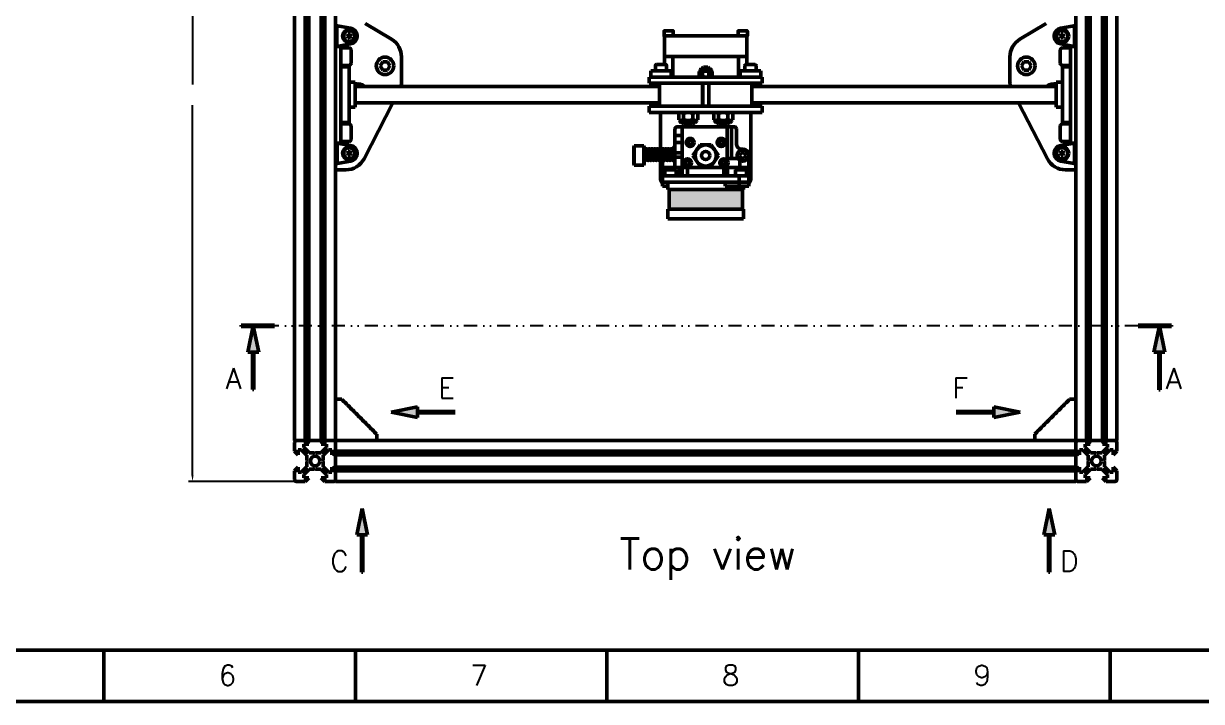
# Model space of a CAD drawing. Extents: x 21047 to 22882, y -7321 to -6014.
# Drawn here: x 21619 to 22192, y -7321 to -6991 of the extents above; entities that cross this region are included whole.
import ezdxf

# ---------------------------------------------------------------- set-up
doc = ezdxf.new("R2010")
doc.units = 0
doc.header["$PDMODE"] = 34
doc.linetypes.add('DASHED', pattern=[19.05, 12.7, -6.35])
doc.linetypes.add('DIVIDE', pattern=[31.75, 12.7, -6.35, 0, -6.35, 0, -6.35])
doc.layers.get('0').update_dxf_attribs({"lineweight": 0})
for name, color, linetype, lineweight in [('Cooler', 7, 'Continuous', 50), ('Extrusora', 4, 'Continuous', 50), ('Fixação e Transmissão', 5, 'Continuous', 50), ('Guias', 30, 'Continuous', 50), ('Linha tracejada', 254, 'DASHED', 15), ('Perfis e Cantoneiras', 2, 'Continuous', 50), ('Peças Usinadas', 120, 'Continuous', 50)]:
    doc.layers.add(name, color=color, linetype=linetype, lineweight=lineweight)
for name, color, linetype in [('Corte', 130, 'DIVIDE'), ('Cotas', 90, 'Continuous'), ('Hachura', 9, 'Continuous')]:
    doc.layers.add(name, color=color, linetype=linetype)
doc.styles.get("Standard").update_dxf_attribs({"font": 'romans.shx'})
doc.dimstyles.get("Standard").update_dxf_attribs({"dimtxt": 3, "dimasz": 3, "dimexe": 2, "dimexo": 1, "dimgap": 1, "dimtad": 0, "dimtoh": 1, "dimcen": 0.09, "dimadec": 0, "dimazin": 0, "dimtfac": 1, "dimtdec": 4, "dimtofl": 0, "dimtmove": 0, "dimatfit": 3, "dimfxl": 1, "dimtolj": 1, "dimtzin": 0, "dimarcsym": 0})

# ---------------------------------------------------------------- blocks, each defined once
blk = doc.blocks.new('*D_m_3')
at = {"color": 0, "linetype": 'ByBlock', "lineweight": -2}
for p, q in [((21751.24, -6838.14), (21699.64, -6838.14)), ((21701.64, -6841.14), (21701.64, -7021.06)), ((21701.64, -7211.14), (21701.64, -7031.21)), ((21751.24, -7214.14), (21699.64, -7214.14))]:
    blk.add_line(p, q, dxfattribs=at)
for points in [[(21701.64, -6838.14), (21701.14, -6841.14), (21701.64, -6838.14), (21702.14, -6841.14)], [(21701.64, -7214.14), (21702.14, -7211.14), (21701.64, -7214.14), (21701.14, -7211.14)]]:
    blk.add_solid(points, dxfattribs=at)
at = {"layer": 'Defpoints', "color": 0, "linetype": 'ByBlock', "lineweight": 0}
for p in [(21701.64, -6838.14), (21752.24, -6838.14), (21701.64, -7214.14), (21752.24, -7214.14)]:
    blk.add_point(p, dxfattribs=at)

msp = doc.modelspace()

# ---------------------------------------------------------------- hatches: boundary and pattern name
at = {"layer": 'Extrusora'}
h = msp.add_hatch(color=256, dxfattribs=at)
h.dxf.hatch_style = 1
h.paths.add_polyline_path([(21933.407, -7081.665), (21951.242, -7081.665), (21951.242, -7072.092), (21933.407, -7072.092), (21933.407, -7081.665)])
h = msp.add_hatch(color=256, dxfattribs=at)
h.dxf.hatch_style = 1
h.paths.add_polyline_path([(21951.242, -7081.665), (21969.076, -7081.665), (21969.076, -7072.092), (21951.242, -7072.092), (21951.242, -7081.665)])
at = {"layer": 'Perfis e Cantoneiras'}
h = msp.add_hatch(color=130, dxfattribs=at)
h.dxf.hatch_style = 1
h.paths.add_polyline_path([(21741.56, -7138.689), (21741.56, -7138.377), (21741.56, -7138.064), (21725.296, -7138.064), (21725.296, -7138.689), (21731.123, -7138.689), (21731.187, -7138.377), (21731.251, -7138.689), (21741.56, -7138.689)])
h = msp.add_hatch(color=130, dxfattribs=at)
h.dxf.hatch_style = 1
h.paths.add_polyline_path([(21733.828, -7151.192), (21731.187, -7138.377), (21728.546, -7151.192), (21731.187, -7151.192), (21733.828, -7151.192)])
h = msp.add_hatch(color=130, dxfattribs=at)
h.dxf.hatch_style = 1
h.paths.add_polyline_path([(22161.522, -7138.713), (22161.522, -7138.4), (22161.522, -7138.088), (22177.786, -7138.088), (22177.786, -7138.713), (22171.96, -7138.713), (22171.895, -7138.4), (22171.831, -7138.713), (22161.522, -7138.713)])
h = msp.add_hatch(color=130, dxfattribs=at)
h.dxf.hatch_style = 1
h.paths.add_polyline_path([(22169.254, -7151.216), (22171.895, -7138.4), (22174.536, -7151.216), (22171.895, -7151.216), (22169.254, -7151.216)])
h = msp.add_hatch(color=130, dxfattribs=at)
h.dxf.hatch_style = 1
h.paths.add_polyline_path([(21731.5, -7169.456), (21731.5, -7151.192), (21730.875, -7151.192), (21730.875, -7169.456), (21731.5, -7169.456)])
h = msp.add_hatch(color=130, dxfattribs=at)
h.dxf.hatch_style = 1
h.paths.add_polyline_path([(22171.583, -7169.479), (22171.583, -7151.216), (22172.208, -7151.216), (22172.208, -7169.479), (22171.583, -7169.479)])
h = msp.add_hatch(color=130, dxfattribs=at)
h.dxf.hatch_style = 1
h.paths.add_polyline_path([(21811.082, -7183.02), (21798.266, -7180.379), (21811.082, -7177.738), (21811.082, -7180.379), (21811.082, -7183.02)])
h = msp.add_hatch(color=130, dxfattribs=at)
h.dxf.hatch_style = 1
h.paths.add_polyline_path([(22091.401, -7183.02), (22104.217, -7180.379), (22091.401, -7177.738), (22091.401, -7180.379), (22091.401, -7183.02)])
h = msp.add_hatch(color=130, dxfattribs=at)
h.dxf.hatch_style = 1
h.paths.add_polyline_path([(21829.346, -7180.692), (21811.082, -7180.692), (21811.082, -7180.067), (21829.346, -7180.067), (21829.346, -7180.692)])
h = msp.add_hatch(color=130, dxfattribs=at)
h.dxf.hatch_style = 1
h.paths.add_polyline_path([(22073.138, -7180.692), (22091.401, -7180.692), (22091.401, -7180.067), (22073.138, -7180.067), (22073.138, -7180.692)])
h = msp.add_hatch(color=130, dxfattribs=at)
h.dxf.hatch_style = 1
h.paths.add_polyline_path([(21786.779, -7239.962), (21784.138, -7227.146), (21781.497, -7239.962), (21784.138, -7239.962), (21786.779, -7239.962)])
h = msp.add_hatch(color=130, dxfattribs=at)
h.dxf.hatch_style = 1
h.paths.add_polyline_path([(22115.704, -7239.962), (22118.345, -7227.146), (22120.986, -7239.962), (22118.345, -7239.962), (22115.704, -7239.962)])
h = msp.add_hatch(color=130, dxfattribs=at)
h.dxf.hatch_style = 1
h.paths.add_polyline_path([(21784.451, -7258.225), (21784.451, -7239.962), (21783.826, -7239.962), (21783.826, -7258.225), (21784.451, -7258.225)])
h = msp.add_hatch(color=130, dxfattribs=at)
h.dxf.hatch_style = 1
h.paths.add_polyline_path([(22118.033, -7258.225), (22118.033, -7239.962), (22118.658, -7239.962), (22118.658, -7258.225), (22118.033, -7258.225)])

# ---------------------------------------------------------------- linework, layer by layer
at = {"layer": 'Cooler'}
for p, q in [((21971.242, -6997.469), (21931.242, -6997.469)), ((21931.242, -6997.469), (21931.242, -7007.469)), ((21971.242, -7007.469), (21971.242, -6997.469)), ((21971.242, -7007.469), (21931.242, -7007.469))]:
    msp.add_line(p, q, dxfattribs=at)
at = {"layer": 'Corte', "ltscale": 0.5}
msp.add_line((22161.522, -7138.4), (21741.56, -7138.4), dxfattribs=at)
at = {"layer": 'Extrusora'}
for p, q in [((21936.266, -7061.51), (21936.266, -7042.777)), ((21939.69, -7045.894), (21936.266, -7045.894)), ((21939.754, -7041.65), (21937.393, -7041.65)), ((21939.754, -7041.65), (21939.754, -7065.554)), ((21965.09, -7041.65), (21939.754, -7041.65)), ((21961.699, -7057.122), (21961.699, -7041.65)), ((21963.806, -7041.682), (21963.806, -7057.122)), ((21966.217, -7050.026), (21966.217, -7042.777)), ((21916.499, -7050.911), (21916.217, -7051.193)), ((21916.217, -7051.193), (21916.217, -7055.636)), ((21916.499, -7050.911), (21916.499, -7055.636)), ((21921.083, -7050.911), (21916.499, -7050.911)), ((21921.365, -7051.193), (21921.083, -7050.911)), ((21921.083, -7050.911), (21921.083, -7055.636)), ((21921.365, -7055.636), (21921.365, -7051.193)), ((21939.735, -7049.268), (21936.266, -7049.268)), ((21948.513, -7050.493), (21945.01, -7055.636)), ((21951.242, -7050.493), (21948.513, -7050.493)), ((21951.242, -7050.493), (21953.971, -7050.493)), ((21953.971, -7050.493), (21957.473, -7055.636)), ((21916.217, -7060.08), (21916.217, -7055.636)), ((21916.499, -7060.362), (21916.499, -7055.636)), ((21921.083, -7060.362), (21921.083, -7055.636)), ((21921.365, -7055.636), (21921.365, -7060.08)), ((21921.383, -7054.532), (21921.789, -7054.532)), ((21921.383, -7056.74), (21921.483, -7056.74)), ((21921.389, -7057.423), (21922.027, -7052.813)), ((21922.331, -7057.567), (21922.97, -7052.953)), ((21922.446, -7056.74), (21922.813, -7056.74)), ((21922.719, -7057.423), (21923.357, -7052.813)), ((21922.752, -7054.532), (21923.119, -7054.532)), ((21923.662, -7057.567), (21924.3, -7052.953)), ((21923.776, -7056.74), (21924.144, -7056.74)), ((21924.049, -7057.423), (21924.687, -7052.813)), ((21924.082, -7054.532), (21924.449, -7054.532)), ((21924.992, -7057.567), (21925.63, -7052.953)), ((21925.106, -7056.74), (21925.474, -7056.74)), ((21925.379, -7057.423), (21926.017, -7052.813)), ((21925.412, -7054.532), (21925.779, -7054.532)), ((21926.322, -7057.567), (21926.96, -7052.953)), ((21926.436, -7056.74), (21926.804, -7056.74)), ((21926.709, -7057.423), (21927.348, -7052.813)), ((21926.742, -7054.532), (21927.11, -7054.532)), ((21927.652, -7057.567), (21928.29, -7052.953)), ((21927.766, -7056.74), (21928.134, -7056.74)), ((21928.039, -7057.423), (21928.678, -7052.813)), ((21928.072, -7054.532), (21928.44, -7054.532)), ((21928.982, -7057.567), (21929.621, -7052.953)), ((21929.096, -7056.74), (21929.464, -7056.74)), ((21929.37, -7057.423), (21930.008, -7052.813)), ((21929.402, -7054.532), (21929.77, -7054.532)), ((21930.229, -7068.541), (21930.229, -7057.834)), ((21930.312, -7057.567), (21930.951, -7052.953)), ((21930.426, -7056.74), (21930.794, -7056.74)), ((21930.7, -7057.423), (21931.338, -7052.813)), ((21930.732, -7054.532), (21931.1, -7054.532)), ((21931.642, -7057.567), (21932.281, -7052.953)), ((21931.757, -7056.74), (21932.124, -7056.74)), ((21932.03, -7057.423), (21932.668, -7052.813)), ((21932.062, -7054.532), (21932.43, -7054.532)), ((21932.972, -7057.567), (21933.611, -7052.953)), ((21933.087, -7056.74), (21933.454, -7056.74)), ((21933.36, -7057.423), (21933.998, -7052.813)), ((21933.392, -7054.532), (21933.76, -7054.532)), ((21933.673, -7052.619), (21933.554, -7052.619)), ((21934.302, -7057.567), (21934.941, -7052.953)), ((21934.417, -7056.74), (21934.784, -7056.74)), ((21934.69, -7057.423), (21935.328, -7052.813)), ((21934.722, -7054.532), (21935.09, -7054.532)), ((21935.632, -7057.567), (21936.266, -7052.989)), ((21935.747, -7056.74), (21936.266, -7056.74)), ((21936.053, -7054.532), (21936.266, -7054.532)), ((21939.735, -7054.34), (21936.266, -7054.34)), ((21939.802, -7056.462), (21936.266, -7056.462)), ((21948.513, -7060.779), (21945.01, -7055.636)), ((21953.971, -7060.779), (21957.473, -7055.636)), ((21967.867, -7057.122), (21961.699, -7057.122)), ((21967.867, -7061.562), (21967.867, -7057.122)), ((21968.81, -7052.619), (21969.661, -7052.619)), ((21972.254, -7068.541), (21972.254, -7055.211)), ((21916.499, -7060.362), (21916.217, -7060.08)), ((21921.083, -7060.362), (21916.499, -7060.362)), ((21921.365, -7060.08), (21921.083, -7060.362)), ((21930.316, -7061.51), (21972.254, -7061.51)), ((21931.332, -7062.565), (21931.614, -7062.283)), ((21931.332, -7062.565), (21936.804, -7062.565)), ((21931.332, -7065.587), (21931.332, -7062.565)), ((21931.614, -7062.283), (21936.522, -7062.283)), ((21936.522, -7062.283), (21936.804, -7062.565)), ((21936.804, -7062.565), (21936.804, -7065.554)), ((21938.365, -7061.51), (21938.365, -7065.554)), ((21942.416, -7065.517), (21942.416, -7061.51)), ((21951.242, -7060.779), (21948.513, -7060.779)), ((21951.242, -7060.779), (21953.971, -7060.779)), ((21960.068, -7065.517), (21960.068, -7061.51)), ((21961.798, -7065.552), (21961.798, -7061.51)), ((21965.961, -7062.283), (21965.679, -7062.565)), ((21971.151, -7062.565), (21965.679, -7062.565)), ((21965.679, -7062.565), (21965.679, -7065.554)), ((21970.87, -7062.283), (21965.961, -7062.283)), ((21971.151, -7062.565), (21970.87, -7062.283)), ((21971.151, -7065.587), (21971.151, -7062.565)), ((21972.254, -7065.554), (21930.229, -7065.554)), ((21930.229, -7068.541), (21930.229, -7070.468)), ((21972.254, -7068.541), (21930.229, -7068.541)), ((21932.87, -7068.541), (21932.87, -7072.092)), ((21932.87, -7068.541), (21932.87, -7072.092)), ((21960.731, -7070.468), (21960.731, -7068.541)), ((21967.489, -7070.468), (21967.489, -7065.554)), ((21972.254, -7068.541), (21972.254, -7070.468)), ((21932.87, -7070.468), (21930.229, -7070.468)), ((21969.613, -7072.092), (21932.87, -7072.092)), ((21969.613, -7072.092), (21932.87, -7072.092)), ((21933.407, -7081.665), (21933.407, -7072.092)), ((21933.407, -7081.665), (21933.407, -7072.092)), ((21972.254, -7070.468), (21960.731, -7070.468)), ((21969.076, -7081.665), (21969.076, -7072.092)), ((21969.613, -7070.468), (21969.613, -7072.092)), ((21969.613, -7070.468), (21969.613, -7072.092)), ((21932.87, -7081.665), (21932.87, -7086.469)), ((21969.613, -7081.665), (21932.87, -7081.665)), ((21969.613, -7086.469), (21932.87, -7086.469)), ((21969.613, -7081.665), (21969.613, -7086.469))]:
    msp.add_line(p, q, dxfattribs=at)
for centre, radius in [((21943.675, -7049.289), 2.006), ((21943.675, -7049.289), 1.104), ((21951.242, -7055.636), 5.143), ((21958.808, -7049.289), 2.006), ((21958.808, -7049.289), 1.104), ((21942.39, -7059.201), 2.006), ((21942.39, -7059.201), 1.104), ((21951.242, -7055.636), 2), ((21960.093, -7059.201), 2.006), ((21960.093, -7059.201), 1.104)]:
    msp.add_circle(centre, radius, dxfattribs=at)
for centre, radius, start, end in [((21937.393, -7042.777), 1.127, 90, 180), ((21965.09, -7042.777), 1.127, 0, 90), ((21922.509, -7052.813), 0.482, 343.09122, 180.05969), ((21923.839, -7052.813), 0.482, 343.09122, 180.05969), ((21925.169, -7052.813), 0.482, 343.09122, 180.05969), ((21926.499, -7052.813), 0.482, 343.09122, 180.05969), ((21927.829, -7052.813), 0.482, 343.09122, 180.05969), ((21929.16, -7052.813), 0.482, 343.09122, 180.05969), ((21930.49, -7052.813), 0.482, 343.09122, 180.05969), ((21931.82, -7052.813), 0.482, 343.09122, 180.05969), ((21933.15, -7052.813), 0.482, 343.09122, 180.05969), ((21934.48, -7052.813), 0.482, 343.09122, 180.05969), ((21933.673, -7050.026), 2.593, 293.88419, 360), ((21935.81, -7052.813), 0.482, 18.86627, 180.05969), ((21968.81, -7050.026), 2.593, 180, 270), ((21921.85, -7057.564), 0.482, 162.91172, 359.67832), ((21923.18, -7057.564), 0.482, 162.91172, 359.67832), ((21924.51, -7057.564), 0.482, 162.91172, 359.67832), ((21925.84, -7057.564), 0.482, 162.91172, 359.67832), ((21927.17, -7057.564), 0.482, 162.91172, 359.67832), ((21928.5, -7057.564), 0.482, 162.91172, 359.67832), ((21929.83, -7057.564), 0.482, 162.91172, 359.67832), ((21931.16, -7057.564), 0.482, 162.91172, 359.67832), ((21932.822, -7055.211), 2.593, 126.05456, 138.66942), ((21933.242, -7055.636), 1.822, 217.29578, 230.50237), ((21932.49, -7057.564), 0.482, 162.91172, 359.67832), ((21933.242, -7055.636), 1.822, 113.73226, 128.50992), ((21932.822, -7055.211), 2.593, 90, 102.0256), ((21933.242, -7055.636), 1.822, 262.05538, 273.44291), ((21933.82, -7057.564), 0.482, 162.91172, 359.67832), ((21933.242, -7055.636), 1.822, 70.65523, 82.18401), ((21933.673, -7050.026), 2.593, 270, 278.39777), ((21933.242, -7055.636), 1.822, 308.32374, 322.70422), ((21935.151, -7057.564), 0.482, 162.91172, 359.67832), ((21969.661, -7055.211), 2.593, 0, 90)]:
    msp.add_arc(centre, radius, start, end, dxfattribs=at)
at = {"layer": 'Fixação e Transmissão'}
for p, q in [((21777.352, -6996.64), (21776.823, -6997.556)), ((21777.352, -6998.472), (21776.823, -6997.556)), ((21778.409, -6996.64), (21778.938, -6997.556)), ((21778.409, -6998.472), (21778.938, -6997.556)), ((22124.074, -6996.64), (22123.545, -6997.556)), ((22124.074, -6998.472), (22123.545, -6997.556)), ((22125.131, -6996.64), (22125.66, -6997.556)), ((22125.131, -6998.472), (22125.66, -6997.556)), ((21773.781, -7002.559), (21771.242, -7002.559)), ((21773.782, -7049.559), (21773.781, -7002.559)), ((21777.781, -7003.309), (21773.781, -7003.309)), ((21778.781, -7010.809), (21778.781, -7004.309)), ((22123.702, -7010.809), (22123.702, -7004.309)), ((22124.702, -7003.309), (22128.702, -7003.309)), ((22128.701, -7049.559), (22128.702, -7002.559)), ((22128.702, -7002.559), (22131.242, -7002.559)), ((21773.781, -7011.809), (21777.781, -7011.809)), ((21794.129, -7010.068), (21792.975, -7012.068)), ((21794.129, -7014.068), (21792.975, -7012.068)), ((21796.439, -7010.068), (21797.594, -7012.068)), ((21796.439, -7014.068), (21797.594, -7012.068)), ((21927.242, -7011.469), (21931.742, -7011.469)), ((21931.242, -7007.469), (21931.242, -7011.469)), ((21931.242, -7007.469), (21935.242, -7007.469)), ((21935.242, -7007.469), (21935.242, -7017.469)), ((21967.242, -7007.469), (21967.242, -7017.469)), ((21971.242, -7007.469), (21967.242, -7007.469)), ((21975.242, -7011.469), (21970.742, -7011.469)), ((21971.242, -7007.469), (21971.242, -7011.469)), ((22106.044, -7010.068), (22104.89, -7012.068)), ((22106.044, -7014.068), (22104.89, -7012.068)), ((22108.354, -7010.068), (22109.508, -7012.068)), ((22108.354, -7014.068), (22109.508, -7012.068)), ((22128.702, -7011.809), (22124.702, -7011.809)), ((21777.781, -7012.559), (21773.781, -7012.559)), ((21777.782, -7039.559), (21777.781, -7012.559)), ((21794.129, -7014.068), (21794.129, -7014.068)), ((21926.742, -7014.469), (21932.242, -7014.469)), ((21948.492, -7014.569), (21948.066, -7014.815)), ((21948.066, -7017.224), (21948.066, -7014.815)), ((21948.492, -7017.469), (21948.066, -7017.224)), ((21948.492, -7014.569), (21948.492, -7013.969)), ((21948.492, -7014.569), (21953.992, -7014.569)), ((21948.492, -7014.569), (21949.654, -7014.815)), ((21948.492, -7017.469), (21949.654, -7017.224)), ((21948.492, -7017.469), (21953.992, -7017.469)), ((21948.992, -7013.469), (21953.492, -7013.469)), ((21949.654, -7014.815), (21951.242, -7014.569)), ((21949.654, -7017.224), (21949.654, -7014.815)), ((21949.654, -7017.224), (21951.242, -7017.469)), ((21950.242, -7012.75), (21949.742, -7013.25)), ((21949.742, -7013.25), (21949.742, -7013.469)), ((21952.242, -7012.75), (21950.242, -7012.75)), ((21952.829, -7014.815), (21951.242, -7014.569)), ((21952.829, -7017.224), (21951.242, -7017.469)), ((21952.242, -7012.75), (21952.742, -7013.25)), ((21952.742, -7013.25), (21952.742, -7013.469)), ((21953.992, -7014.569), (21952.829, -7014.815)), ((21952.829, -7017.224), (21952.829, -7014.815)), ((21953.992, -7017.469), (21952.829, -7017.224)), ((21953.992, -7014.569), (21953.992, -7013.969)), ((21953.992, -7014.569), (21954.417, -7014.815)), ((21953.992, -7017.469), (21954.417, -7017.224)), ((21954.417, -7017.224), (21954.417, -7014.815)), ((21975.742, -7014.469), (21970.242, -7014.469)), ((22108.354, -7014.068), (22108.354, -7014.068)), ((22124.702, -7039.559), (22124.702, -7012.559)), ((22124.702, -7012.559), (22128.702, -7012.559)), ((21780.781, -7020.059), (21777.781, -7020.059)), ((21780.781, -7032.059), (21780.781, -7020.059)), ((21926.742, -7020.469), (21926.316, -7020.715)), ((21926.316, -7020.715), (21926.316, -7022.059)), ((21928.742, -7020.585), (21926.742, -7020.469)), ((21926.742, -7020.469), (21927.904, -7020.715)), ((21927.904, -7020.715), (21928.742, -7020.585)), ((21927.904, -7020.715), (21927.904, -7022.059)), ((21949.742, -7020.469), (21949.742, -7031.65)), ((21952.742, -7020.469), (21952.742, -7031.65)), ((21973.742, -7020.585), (21975.742, -7020.469)), ((21974.579, -7020.715), (21973.742, -7020.585)), ((21975.742, -7020.469), (21974.579, -7020.715)), ((21974.579, -7020.715), (21974.579, -7022.059)), ((21975.742, -7020.469), (21976.167, -7020.715)), ((21976.167, -7020.715), (21976.167, -7022.059)), ((22121.702, -7020.059), (22124.702, -7020.059)), ((22121.702, -7032.059), (22121.702, -7020.059)), ((21780.781, -7032.059), (21777.781, -7032.059)), ((21938.742, -7034.65), (21938.123, -7035.007)), ((21938.123, -7035.007), (21938.123, -7038.292)), ((21946.742, -7034.65), (21938.742, -7034.65)), ((21938.742, -7034.65), (21940.432, -7035.007)), ((21940.432, -7035.007), (21942.742, -7034.65)), ((21940.432, -7035.007), (21940.432, -7038.292)), ((21945.051, -7035.007), (21942.742, -7034.65)), ((21946.742, -7034.65), (21945.051, -7035.007)), ((21945.051, -7035.007), (21945.051, -7038.292)), ((21946.742, -7034.65), (21947.36, -7035.007)), ((21947.36, -7035.007), (21947.36, -7038.292)), ((21955.742, -7034.65), (21955.123, -7035.007)), ((21955.123, -7035.007), (21955.123, -7038.292)), ((21955.742, -7034.65), (21963.742, -7034.65)), ((21955.742, -7034.65), (21957.432, -7035.007)), ((21957.432, -7035.007), (21959.742, -7034.65)), ((21957.432, -7035.007), (21957.432, -7038.292)), ((21962.051, -7035.007), (21959.742, -7034.65)), ((21963.742, -7034.65), (21962.051, -7035.007)), ((21962.051, -7035.007), (21962.051, -7038.292)), ((21963.742, -7034.65), (21964.36, -7035.007)), ((21964.36, -7035.007), (21964.36, -7038.292)), ((22121.702, -7032.059), (22124.702, -7032.059)), ((21773.781, -7040.309), (21777.781, -7040.309)), ((21777.782, -7039.559), (21773.782, -7039.559)), ((21938.742, -7038.65), (21938.123, -7038.292)), ((21938.742, -7038.65), (21940.432, -7038.292)), ((21946.742, -7038.65), (21938.742, -7038.65)), ((21938.742, -7038.65), (21938.742, -7039.15)), ((21946.242, -7039.65), (21939.242, -7039.65)), ((21940.242, -7039.65), (21940.242, -7039.85)), ((21940.242, -7039.85), (21940.742, -7040.35)), ((21940.432, -7038.292), (21942.742, -7038.65)), ((21944.742, -7040.35), (21940.742, -7040.35)), ((21945.051, -7038.292), (21942.742, -7038.65)), ((21945.242, -7039.85), (21944.742, -7040.35)), ((21946.742, -7038.65), (21945.051, -7038.292)), ((21945.242, -7039.65), (21945.242, -7039.85)), ((21946.742, -7038.65), (21947.36, -7038.292)), ((21946.742, -7038.65), (21946.742, -7039.15)), ((21955.742, -7038.65), (21955.123, -7038.292)), ((21955.742, -7038.65), (21957.432, -7038.292)), ((21955.742, -7038.65), (21963.742, -7038.65)), ((21955.742, -7038.65), (21955.742, -7039.15)), ((21956.242, -7039.65), (21963.242, -7039.65)), ((21957.242, -7039.65), (21957.242, -7039.85)), ((21957.242, -7039.85), (21957.742, -7040.35)), ((21957.432, -7038.292), (21959.742, -7038.65)), ((21957.742, -7040.35), (21961.742, -7040.35)), ((21962.051, -7038.292), (21959.742, -7038.65)), ((21962.242, -7039.85), (21961.742, -7040.35)), ((21963.742, -7038.65), (21962.051, -7038.292)), ((21962.242, -7039.65), (21962.242, -7039.85)), ((21963.742, -7038.65), (21964.36, -7038.292)), ((21963.742, -7038.65), (21963.742, -7039.15)), ((22124.702, -7039.559), (22128.702, -7039.559)), ((22128.702, -7040.309), (22124.702, -7040.309)), ((21778.781, -7041.309), (21778.781, -7047.809)), ((22123.702, -7041.309), (22123.702, -7047.809)), ((21773.782, -7049.559), (21771.242, -7049.559)), ((21777.781, -7048.809), (21773.781, -7048.809)), ((21776.292, -7051.809), (21776.292, -7051.809)), ((22124.702, -7048.809), (22128.702, -7048.809)), ((22126.191, -7051.809), (22126.191, -7051.809)), ((22128.701, -7049.559), (22131.242, -7049.559)), ((21777.353, -7053.646), (21776.824, -7054.562)), ((21777.353, -7055.478), (21776.824, -7054.562)), ((21778.411, -7053.646), (21778.94, -7054.562)), ((21778.411, -7055.478), (21778.94, -7054.562)), ((21968.52, -7054.386), (21967.798, -7055.636)), ((21968.52, -7056.886), (21967.798, -7055.636)), ((21969.963, -7054.386), (21970.685, -7055.636)), ((21969.963, -7056.886), (21970.685, -7055.636)), ((22124.072, -7053.646), (22123.543, -7054.562)), ((22124.072, -7055.478), (22123.543, -7054.562)), ((22125.13, -7053.646), (22125.659, -7054.562)), ((22125.13, -7055.478), (22125.659, -7054.562))]:
    msp.add_line(p, q, dxfattribs=at)
at = {"layer": 'Fixação e Transmissão', "ltscale": 0.1}
for p, q in [((21777.352, -6996.64), (21778.409, -6996.64)), ((21777.352, -6998.472), (21778.409, -6998.472)), ((22125.131, -6996.64), (22124.074, -6996.64)), ((22125.131, -6998.472), (22124.074, -6998.472)), ((21796.439, -7010.068), (21794.129, -7010.068)), ((21926.742, -7014.469), (21926.742, -7011.969)), ((21932.242, -7014.469), (21932.242, -7011.969)), ((21970.242, -7014.469), (21970.242, -7011.969)), ((21975.742, -7014.469), (21975.742, -7011.969)), ((22106.044, -7010.068), (22108.354, -7010.068)), ((21796.439, -7014.068), (21794.129, -7014.068)), ((22106.044, -7014.068), (22108.354, -7014.068)), ((21777.353, -7053.646), (21778.411, -7053.646)), ((21777.353, -7055.478), (21778.411, -7055.478)), ((21969.963, -7054.386), (21968.52, -7054.386)), ((21969.963, -7056.886), (21968.52, -7056.886)), ((22125.13, -7053.646), (22124.072, -7053.646)), ((22125.13, -7055.478), (22124.072, -7055.478))]:
    msp.add_line(p, q, dxfattribs=at)
at = {"layer": 'Fixação e Transmissão', "flags": 128}
for points in [[(21935.492, -6997.469), (21935.492, -6995.219, 0.4142136), (21935.242, -6994.969), (21931.242, -6994.969, 0.4142136), (21930.992, -6995.219), (21930.992, -6997.469)], [(21966.992, -6997.469), (21966.992, -6995.219, -0.4142136), (21967.242, -6994.969), (21971.242, -6994.969, -0.4142136), (21971.492, -6995.219), (21971.492, -6997.469)]]:
    msp.add_lwpolyline(points, format="xyb", close=True, dxfattribs=at)
at = {"layer": 'Fixação e Transmissão'}
for centre, radius in [((21777.881, -6997.556), 2.75), ((22124.603, -6997.556), 2.75), ((21795.284, -7012.068), 4.25), ((22107.199, -7012.068), 4.25), ((21777.882, -7054.562), 2.75), ((22124.601, -7054.562), 2.75), ((21969.242, -7055.636), 2.75)]:
    msp.add_circle(centre, radius, dxfattribs=at)
for centre, radius, start, end in [((21777.781, -7004.309), 1, 360, 90), ((22124.702, -7004.309), 1, 90, 180), ((21777.781, -7010.809), 1, 270, 360), ((21927.242, -7011.969), 0.5, 90, 180), ((21931.742, -7011.969), 0.5, 360, 90), ((21970.742, -7011.969), 0.5, 90, 180), ((21975.242, -7011.969), 0.5, 0, 90), ((22124.702, -7010.809), 1, 180, 270), ((21948.992, -7013.969), 0.5, 90, 180), ((21953.492, -7013.969), 0.5, 0, 90), ((21782.285, -7025.068), 4.25, 45.07654, 110.71582), ((22120.199, -7025.068), 4.25, 69.28418, 134.92346), ((21777.781, -7041.309), 1, 0, 90), ((21939.242, -7039.15), 0.5, 180, 270), ((21946.242, -7039.15), 0.5, 270, 360), ((21956.242, -7039.15), 0.5, 180, 270), ((21963.242, -7039.15), 0.5, 270, 360), ((22124.702, -7041.309), 1, 90, 180), ((21777.781, -7047.809), 1, 270, 360), ((22124.702, -7047.809), 1, 180, 270)]:
    msp.add_arc(centre, radius, start, end, dxfattribs=at)
at = {"layer": 'Guias'}
for p, q in [((21928.742, -7020.469), (21928.742, -7026.059)), ((21973.742, -7020.469), (21973.742, -7026.059)), ((21928.742, -7031.65), (21928.742, -7026.059)), ((21973.742, -7031.65), (21973.742, -7026.059))]:
    msp.add_line(p, q, dxfattribs=at)
at = {"layer": 'Hachura'}
for p, q in [((21950.242, -7020.469), (21950.242, -7031.65)), ((21952.242, -7020.469), (21952.242, -7031.65)), ((21945.242, -7039.85), (21940.242, -7039.85)), ((21940.742, -7039.65), (21940.742, -7040.35)), ((21944.742, -7039.65), (21944.742, -7040.35)), ((21957.242, -7039.85), (21962.242, -7039.85)), ((21957.742, -7039.65), (21957.742, -7040.35)), ((21961.742, -7039.65), (21961.742, -7040.35))]:
    msp.add_line(p, q, dxfattribs=at)
at = {"layer": 'Linha tracejada'}
for p, q in [((21949.742, -7013.25), (21952.742, -7013.25)), ((21950.242, -7012.75), (21950.242, -7013.469)), ((21952.242, -7012.75), (21952.242, -7013.469))]:
    msp.add_line(p, q, dxfattribs=at)
at = {"layer": 'Perfis e Cantoneiras'}
for p, q in [((21751.242, -6858.136), (21751.242, -7194.136)), ((21756.442, -6858.136), (21756.442, -7194.136)), ((21758.242, -6858.136), (21758.242, -7194.136)), ((21764.242, -6858.136), (21764.242, -7194.136)), ((21766.042, -6858.136), (21766.042, -7194.136)), ((21771.242, -6858.136), (21771.242, -7194.136)), ((22131.242, -6858.136), (22131.242, -7194.136)), ((22136.442, -6858.136), (22136.442, -7194.136)), ((22138.242, -6858.136), (22138.242, -7194.136)), ((22144.242, -6858.136), (22144.242, -7194.136)), ((22146.042, -6858.136), (22146.042, -7194.136)), ((22151.242, -6858.136), (22151.242, -7194.136)), ((21771.242, -6992.407), (21778.454, -6993.698)), ((21771.906, -7002.559), (21771.906, -6992.526)), ((22131.242, -6992.407), (22124.03, -6993.698)), ((22130.577, -7002.559), (22130.577, -6992.526)), ((21772.057, -7002.559), (21778.454, -7001.414)), ((22130.426, -7002.559), (22124.029, -7001.414)), ((21771.907, -7049.559), (21771.907, -7059.592)), ((21772.058, -7049.559), (21778.455, -7050.704)), ((22130.425, -7049.559), (22124.028, -7050.704)), ((22130.576, -7049.559), (22130.576, -7059.592)), ((21771.242, -7059.711), (21778.455, -7058.42)), ((22131.242, -7059.711), (22124.028, -7058.42)), ((21751.242, -7194.136), (21771.242, -7194.136)), ((21751.242, -7195.136), (21751.242, -7199.336)), ((21752.242, -7194.136), (21756.442, -7194.136)), ((21758.242, -7195.936), (21756.442, -7194.136)), ((21764.242, -7195.936), (21766.042, -7194.136)), ((21766.042, -7194.136), (21770.242, -7194.136)), ((21771.242, -7194.136), (22131.242, -7194.136)), ((21771.242, -7194.136), (21771.242, -7214.136)), ((21771.242, -7195.136), (21771.242, -7199.336)), ((22131.242, -7194.136), (22151.242, -7194.136)), ((22131.242, -7194.136), (22131.242, -7214.136)), ((22131.242, -7195.136), (22131.242, -7199.336)), ((22132.242, -7194.136), (22136.442, -7194.136)), ((22138.242, -7195.936), (22136.442, -7194.136)), ((22144.242, -7195.936), (22146.042, -7194.136)), ((22146.042, -7194.136), (22150.242, -7194.136)), ((22151.242, -7195.136), (22151.242, -7199.336)), ((21753.042, -7201.136), (21751.242, -7199.336)), ((21753.042, -7198.636), (21753.042, -7201.136)), ((21754.642, -7198.636), (21753.042, -7198.636)), ((21757.242, -7201.236), (21754.642, -7198.636)), ((21755.742, -7195.936), (21758.242, -7195.936)), ((21755.742, -7197.536), (21755.742, -7195.936)), ((21758.342, -7200.136), (21755.742, -7197.536)), ((21757.242, -7201.236), (21757.242, -7203.886)), ((21758.342, -7200.136), (21760.992, -7200.136)), ((21761.242, -7200.386), (21760.992, -7200.136)), ((21761.242, -7200.386), (21761.492, -7200.136)), ((21761.492, -7200.136), (21764.142, -7200.136)), ((21764.142, -7200.136), (21766.742, -7197.536)), ((21764.242, -7195.936), (21766.742, -7195.936)), ((21765.242, -7201.236), (21767.842, -7198.636)), ((21765.242, -7201.236), (21765.242, -7203.886)), ((21766.742, -7197.536), (21766.742, -7195.936)), ((21767.842, -7198.636), (21769.442, -7198.636)), ((21769.442, -7198.636), (21769.442, -7201.136)), ((21769.442, -7201.136), (21771.242, -7199.336)), ((21771.242, -7199.336), (22131.242, -7199.336)), ((21771.242, -7201.136), (22131.242, -7201.136)), ((22133.042, -7201.136), (22131.242, -7199.336)), ((22133.042, -7198.636), (22133.042, -7201.136)), ((22134.642, -7198.636), (22133.042, -7198.636)), ((22137.242, -7201.236), (22134.642, -7198.636)), ((22135.742, -7195.936), (22138.242, -7195.936)), ((22135.742, -7197.536), (22135.742, -7195.936)), ((22138.342, -7200.136), (22135.742, -7197.536)), ((22137.242, -7201.236), (22137.242, -7203.886)), ((22138.342, -7200.136), (22140.992, -7200.136)), ((22141.242, -7200.386), (22140.992, -7200.136)), ((22141.242, -7200.386), (22141.492, -7200.136)), ((22141.492, -7200.136), (22144.142, -7200.136)), ((22144.142, -7200.136), (22146.742, -7197.536)), ((22144.242, -7195.936), (22146.742, -7195.936)), ((22145.242, -7201.236), (22147.842, -7198.636)), ((22145.242, -7201.236), (22145.242, -7203.886)), ((22146.742, -7197.536), (22146.742, -7195.936)), ((22147.842, -7198.636), (22149.442, -7198.636)), ((22149.442, -7198.636), (22149.442, -7201.136)), ((22149.442, -7201.136), (22151.242, -7199.336)), ((21753.042, -7207.136), (21751.242, -7208.936)), ((21753.042, -7207.136), (21753.042, -7209.636)), ((21757.242, -7207.036), (21754.642, -7209.636)), ((21757.492, -7204.136), (21757.242, -7203.886)), ((21757.492, -7204.136), (21757.242, -7204.386)), ((21757.242, -7204.386), (21757.242, -7207.036)), ((21764.992, -7204.136), (21765.242, -7203.886)), ((21764.992, -7204.136), (21765.242, -7204.386)), ((21765.242, -7204.386), (21765.242, -7207.036)), ((21765.242, -7207.036), (21767.842, -7209.636)), ((21769.442, -7207.136), (21771.242, -7208.936)), ((21769.442, -7207.136), (21769.442, -7209.636)), ((21771.242, -7207.136), (22131.242, -7207.136)), ((22133.042, -7207.136), (22131.242, -7208.936)), ((22133.042, -7207.136), (22133.042, -7209.636)), ((22137.242, -7207.036), (22134.642, -7209.636)), ((22137.492, -7204.136), (22137.242, -7203.886)), ((22137.492, -7204.136), (22137.242, -7204.386)), ((22137.242, -7204.386), (22137.242, -7207.036)), ((22144.992, -7204.136), (22145.242, -7203.886)), ((22144.992, -7204.136), (22145.242, -7204.386)), ((22145.242, -7204.386), (22145.242, -7207.036)), ((22145.242, -7207.036), (22147.842, -7209.636)), ((22149.442, -7207.136), (22151.242, -7208.936)), ((22149.442, -7207.136), (22149.442, -7209.636)), ((21751.242, -7208.936), (21751.242, -7213.136)), ((21754.642, -7209.636), (21753.042, -7209.636)), ((21758.342, -7208.136), (21755.742, -7210.736)), ((21755.742, -7210.736), (21755.742, -7212.336)), ((21755.742, -7212.336), (21758.242, -7212.336)), ((21758.242, -7212.336), (21756.442, -7214.136)), ((21758.342, -7208.136), (21760.992, -7208.136)), ((21761.242, -7207.886), (21760.992, -7208.136)), ((21761.242, -7207.886), (21761.492, -7208.136)), ((21761.492, -7208.136), (21764.142, -7208.136)), ((21764.142, -7208.136), (21766.742, -7210.736)), ((21764.242, -7212.336), (21766.042, -7214.136)), ((21764.242, -7212.336), (21766.742, -7212.336)), ((21766.742, -7210.736), (21766.742, -7212.336)), ((21767.842, -7209.636), (21769.442, -7209.636)), ((21771.242, -7208.936), (22131.242, -7208.936)), ((21771.242, -7208.936), (21771.242, -7213.136)), ((22131.242, -7208.936), (22131.242, -7213.136)), ((22134.642, -7209.636), (22133.042, -7209.636)), ((22138.342, -7208.136), (22135.742, -7210.736)), ((22135.742, -7210.736), (22135.742, -7212.336)), ((22135.742, -7212.336), (22138.242, -7212.336)), ((22138.242, -7212.336), (22136.442, -7214.136)), ((22138.342, -7208.136), (22140.992, -7208.136)), ((22141.242, -7207.886), (22140.992, -7208.136)), ((22141.242, -7207.886), (22141.492, -7208.136)), ((22141.492, -7208.136), (22144.142, -7208.136)), ((22144.142, -7208.136), (22146.742, -7210.736)), ((22144.242, -7212.336), (22146.042, -7214.136)), ((22144.242, -7212.336), (22146.742, -7212.336)), ((22146.742, -7210.736), (22146.742, -7212.336)), ((22147.842, -7209.636), (22149.442, -7209.636)), ((22151.242, -7208.936), (22151.242, -7213.136)), ((21752.242, -7214.136), (21756.442, -7214.136)), ((21766.042, -7214.136), (21770.242, -7214.136)), ((21771.242, -7214.136), (22131.242, -7214.136)), ((22132.242, -7214.136), (22136.442, -7214.136)), ((22146.042, -7214.136), (22150.242, -7214.136))]:
    msp.add_line(p, q, dxfattribs=at)
at = {"layer": 'Perfis e Cantoneiras', "color": 130}
for p, q in [((21725.296, -7138.064), (21741.56, -7138.064)), ((21725.296, -7138.064), (21725.296, -7138.689)), ((21731.187, -7138.377), (21728.546, -7151.192)), ((21731.187, -7138.377), (21733.828, -7151.192)), ((21741.56, -7138.064), (21741.56, -7138.689)), ((22177.786, -7138.088), (22161.522, -7138.088)), ((22161.522, -7138.088), (22161.522, -7138.713)), ((22177.786, -7138.088), (22177.786, -7138.713)), ((21725.296, -7138.689), (21741.56, -7138.689)), ((22177.786, -7138.713), (22161.522, -7138.713)), ((22171.895, -7138.4), (22169.254, -7151.216)), ((22171.895, -7138.4), (22174.536, -7151.216)), ((21733.828, -7151.192), (21728.546, -7151.192)), ((21730.875, -7151.192), (21730.875, -7169.456)), ((21730.875, -7151.192), (21731.5, -7151.192)), ((21731.5, -7151.192), (21731.5, -7169.456)), ((22169.254, -7151.216), (22174.536, -7151.216)), ((22171.583, -7151.216), (22171.583, -7169.479)), ((22172.208, -7151.216), (22171.583, -7151.216)), ((22172.208, -7151.216), (22172.208, -7169.479)), ((21730.875, -7169.456), (21731.5, -7169.456)), ((22172.208, -7169.479), (22171.583, -7169.479)), ((21798.266, -7180.379), (21811.082, -7177.738)), ((21811.082, -7183.02), (21811.082, -7177.738)), ((22091.401, -7183.02), (22091.401, -7177.738)), ((22104.217, -7180.379), (22091.401, -7177.738)), ((21798.266, -7180.379), (21811.082, -7183.02)), ((21811.082, -7180.067), (21829.346, -7180.067)), ((21811.082, -7180.067), (21811.082, -7180.692)), ((21811.082, -7180.692), (21829.346, -7180.692)), ((21819.346, -7180.067), (21819.346, -7180.692)), ((22091.401, -7180.067), (22073.138, -7180.067)), ((22091.401, -7180.692), (22073.138, -7180.692)), ((22083.138, -7180.067), (22083.138, -7180.692)), ((22091.401, -7180.067), (22091.401, -7180.692)), ((22104.217, -7180.379), (22091.401, -7183.02)), ((21784.138, -7227.146), (21781.497, -7239.962)), ((21784.138, -7227.146), (21786.779, -7239.962)), ((22118.345, -7227.146), (22115.704, -7239.962)), ((22118.345, -7227.146), (22120.986, -7239.962)), ((21786.779, -7239.962), (21781.497, -7239.962)), ((21783.826, -7239.962), (21783.826, -7258.225)), ((21783.826, -7239.962), (21784.451, -7239.962)), ((21784.451, -7239.962), (21784.451, -7258.225)), ((22115.704, -7239.962), (22120.986, -7239.962)), ((22118.033, -7239.962), (22118.033, -7258.225)), ((22118.658, -7239.962), (22118.033, -7239.962)), ((22118.658, -7239.962), (22118.658, -7258.225)), ((21783.826, -7258.225), (21784.451, -7258.225)), ((22118.658, -7258.225), (22118.033, -7258.225))]:
    msp.add_line(p, q, dxfattribs=at)
at = {"layer": 'Perfis e Cantoneiras', "color": 30}
for p, q in [((21774.242, -7174.136), (21771.242, -7174.136)), ((21774.242, -7174.136), (21771.242, -7174.136)), ((21771.242, -7175.136), (21771.242, -7194.136)), ((21771.242, -7194.136), (21771.242, -7175.136)), ((22128.242, -7174.136), (22131.242, -7174.136)), ((22128.242, -7174.136), (22131.242, -7174.136)), ((22131.242, -7175.136), (22131.242, -7194.136)), ((22131.242, -7194.136), (22131.242, -7175.136)), ((21771.242, -7194.136), (21790.242, -7194.136)), ((21790.242, -7194.136), (21771.242, -7194.136)), ((21791.242, -7194.136), (21791.242, -7191.136)), ((21791.242, -7194.136), (21791.242, -7191.136)), ((22111.242, -7194.136), (22111.242, -7191.136)), ((22111.242, -7194.136), (22111.242, -7191.136)), ((22131.242, -7194.136), (22112.242, -7194.136)), ((22112.242, -7194.136), (22131.242, -7194.136))]:
    msp.add_line(p, q, dxfattribs=at)
at = {"layer": 'Perfis e Cantoneiras'}
for centre, radius in [((21777.881, -6997.556), 3.256), ((22124.603, -6997.556), 3.256), ((21777.882, -7054.562), 3.256), ((22124.601, -7054.562), 3.256), ((21761.242, -7204.136), 2.3), ((22141.242, -7204.136), 2.3)]:
    msp.add_circle(centre, radius, dxfattribs=at)
for centre, radius, start, end in [((21777.881, -6997.556), 3.9, 278.4508, 81.55188), ((22124.603, -6997.556), 3.9, 98.44812, 261.5492), ((21777.882, -7054.562), 3.9, 278.4508, 81.55188), ((22124.601, -7054.562), 3.9, 98.44812, 261.5492), ((21752.242, -7195.136), 1, 90, 180), ((21770.242, -7195.136), 1, 360, 90), ((22132.242, -7195.136), 1, 90, 180), ((22150.242, -7195.136), 1, 360, 90), ((21752.242, -7213.136), 1, 180, 270), ((21770.242, -7213.136), 1, 270, 360), ((22132.242, -7213.136), 1, 180, 270), ((22150.242, -7213.136), 1, 270, 360)]:
    msp.add_arc(centre, radius, start, end, dxfattribs=at)
at = {"layer": 'Perfis e Cantoneiras', "color": 30}
for points, degree in [([(21771.242, -7174.136), (21771.242, -7174.136), (21771.242, -7174.155)], 2), ([(21771.242, -7174.155), (21771.242, -7174.174), (21771.242, -7174.212)], 2), ([(21771.242, -7174.212), (21771.242, -7174.25), (21771.242, -7174.305)], 2), ([(21771.242, -7174.305), (21771.242, -7174.359), (21771.242, -7174.429)], 2), ([(21771.242, -7174.429), (21771.242, -7174.499), (21771.242, -7174.58)], 2), ([(21771.242, -7174.58), (21771.242, -7174.662), (21771.242, -7174.753)], 2), ([(21771.242, -7174.753), (21771.242, -7174.844), (21771.242, -7174.941)], 2), ([(21771.242, -7174.941), (21771.242, -7175.136)], 1), ([(21774.242, -7174.136), (21791.242, -7191.136)], 1), ([(22128.242, -7174.136), (22111.242, -7191.136)], 1), ([(22131.242, -7174.136), (22131.242, -7174.136), (22131.242, -7174.155)], 2), ([(22131.242, -7174.155), (22131.242, -7174.174), (22131.242, -7174.212)], 2), ([(22131.242, -7174.212), (22131.242, -7174.25), (22131.242, -7174.305)], 2), ([(22131.242, -7174.305), (22131.242, -7174.359), (22131.242, -7174.429)], 2), ([(22131.242, -7174.429), (22131.242, -7174.499), (22131.242, -7174.58)], 2), ([(22131.242, -7174.58), (22131.242, -7174.662), (22131.242, -7174.753)], 2), ([(22131.242, -7174.753), (22131.242, -7174.844), (22131.242, -7174.941)], 2), ([(22131.242, -7174.941), (22131.242, -7175.136)], 1), ([(21790.242, -7194.136), (21790.412, -7194.136), (21790.573, -7194.136), (21790.678, -7194.136), (21790.774, -7194.136), (21790.868, -7194.136), (21790.949, -7194.136), (21790.987, -7194.136), (21791.024, -7194.136), (21791.057, -7194.136), (21791.089, -7194.136), (21791.116, -7194.136), (21791.143, -7194.136), (21791.165, -7194.136), (21791.186, -7194.136), (21791.202, -7194.136), (21791.217, -7194.136), (21791.227, -7194.136), (21791.236, -7194.136), (21791.239, -7194.136), (21791.242, -7194.136)], 2), ([(21790.437, -7194.136), (21790.534, -7194.136), (21790.625, -7194.136)], 2), ([(21790.625, -7194.136), (21790.716, -7194.136), (21790.798, -7194.136)], 2), ([(21790.798, -7194.136), (21790.88, -7194.136), (21790.949, -7194.136)], 2), ([(21790.949, -7194.136), (21791.019, -7194.136), (21791.074, -7194.136)], 2), ([(21791.074, -7194.136), (21791.128, -7194.136), (21791.166, -7194.136)], 2), ([(21791.166, -7194.136), (21791.204, -7194.136), (21791.223, -7194.136)], 2), ([(21791.223, -7194.136), (21791.242, -7194.136), (21791.242, -7194.136)], 2), ([(22111.261, -7194.136), (22111.242, -7194.136), (22111.242, -7194.136)], 2), ([(22112.242, -7194.136), (22112.072, -7194.136), (22111.911, -7194.136), (22111.806, -7194.136), (22111.71, -7194.136), (22111.616, -7194.136), (22111.535, -7194.136), (22111.497, -7194.136), (22111.46, -7194.136), (22111.427, -7194.136), (22111.395, -7194.136), (22111.368, -7194.136), (22111.341, -7194.136), (22111.319, -7194.136), (22111.298, -7194.136), (22111.282, -7194.136), (22111.267, -7194.136), (22111.257, -7194.136), (22111.248, -7194.136), (22111.245, -7194.136), (22111.242, -7194.136)], 2), ([(22111.318, -7194.136), (22111.28, -7194.136), (22111.261, -7194.136)], 2), ([(22111.41, -7194.136), (22111.356, -7194.136), (22111.318, -7194.136)], 2), ([(22111.535, -7194.136), (22111.465, -7194.136), (22111.41, -7194.136)], 2), ([(22111.686, -7194.136), (22111.604, -7194.136), (22111.535, -7194.136)], 2), ([(22111.859, -7194.136), (22111.768, -7194.136), (22111.686, -7194.136)], 2), ([(22112.047, -7194.136), (22111.95, -7194.136), (22111.859, -7194.136)], 2)]:
    msp.add_open_spline(points, degree=degree, dxfattribs=at)
for points in [[(21771.242, -7174.136), (21771.242, -7174.138), (21771.242, -7174.14), (21771.242, -7174.142), (21771.242, -7174.149), (21771.242, -7174.155), (21771.242, -7174.161), (21771.242, -7174.171), (21771.242, -7174.182), (21771.242, -7174.192), (21771.242, -7174.206), (21771.242, -7174.221), (21771.242, -7174.235), (21771.242, -7174.253), (21771.242, -7174.271), (21771.242, -7174.289), (21771.242, -7174.311), (21771.242, -7174.333), (21771.242, -7174.354), (21771.242, -7174.379), (21771.242, -7174.404), (21771.242, -7174.429), (21771.242, -7174.457), (21771.242, -7174.485), (21771.242, -7174.512), (21771.242, -7174.572), (21771.242, -7174.635), (21771.242, -7174.702), (21771.242, -7174.838), (21771.242, -7174.986), (21771.242, -7175.136)], [(22131.242, -7174.136), (22131.242, -7174.138), (22131.242, -7174.14), (22131.242, -7174.142), (22131.242, -7174.149), (22131.242, -7174.155), (22131.242, -7174.161), (22131.242, -7174.171), (22131.242, -7174.182), (22131.242, -7174.192), (22131.242, -7174.206), (22131.242, -7174.221), (22131.242, -7174.235), (22131.242, -7174.253), (22131.242, -7174.271), (22131.242, -7174.289), (22131.242, -7174.311), (22131.242, -7174.333), (22131.242, -7174.354), (22131.242, -7174.379), (22131.242, -7174.404), (22131.242, -7174.429), (22131.242, -7174.457), (22131.242, -7174.485), (22131.242, -7174.512), (22131.242, -7174.572), (22131.242, -7174.635), (22131.242, -7174.702), (22131.242, -7174.838), (22131.242, -7174.986), (22131.242, -7175.136)]]:
    msp.add_open_spline(points, degree=3, knots=[0, 0, 0, 0, 0.1122, 0.1122, 0.1122, 0.224399, 0.224399, 0.224399, 0.336599, 0.336599, 0.336599, 0.448799, 0.448799, 0.448799, 0.560999, 0.560999, 0.560999, 0.673198, 0.673198, 0.673198, 0.785398, 0.785398, 0.785398, 0.897598, 0.897598, 0.897598, 1.122, 1.122, 1.122, 1.5708, 1.5708, 1.5708, 1.5708], dxfattribs=at)
at = {"layer": 'Peças Usinadas'}
for p, q in [((21785.656, -6991.493), (21798.426, -6999.155)), ((22116.828, -6991.493), (22104.058, -6999.155)), ((21803.281, -7019.629), (21803.281, -7007.73)), ((22099.202, -7019.629), (22099.202, -7007.73)), ((21978.742, -7017.469), (21923.742, -7017.469)), ((21934.492, -7014.469), (21924.492, -7014.469)), ((21924.492, -7017.469), (21924.492, -7014.469)), ((21934.492, -7017.469), (21934.492, -7014.469)), ((21967.992, -7014.469), (21977.992, -7014.469)), ((21967.992, -7017.469), (21967.992, -7014.469)), ((21977.992, -7017.469), (21977.992, -7014.469)), ((21978.742, -7020.469), (21923.742, -7020.469)), ((21799.138, -7030.059), (21785.08, -7057.172)), ((21978.742, -7031.65), (21923.742, -7031.65)), ((21978.742, -7034.65), (21923.742, -7034.65)), ((21929.229, -7034.65), (21929.229, -7052.336)), ((21973.254, -7034.65), (21973.254, -7066.65)), ((22103.345, -7030.059), (22117.403, -7057.172)), ((21929.229, -7056.74), (21929.229, -7066.65)), ((21771.242, -7062.569), (21776.203, -7062.569)), ((22131.242, -7062.569), (22126.28, -7062.569)), ((21658.458, -7296.013), (21658.458, -7321.013)), ((21780.84, -7296.013), (21780.84, -7321.013)), ((21903.222, -7296.013), (21903.222, -7321.013)), ((22025.604, -7296.013), (22025.604, -7321.013)), ((22147.986, -7296.013), (22147.986, -7321.013))]:
    msp.add_line(p, q, dxfattribs=at)
at = {"layer": 'Peças Usinadas', "ltscale": 0.1}
for p, q in [((21923.742, -7020.469), (21923.742, -7017.469)), ((21978.742, -7020.469), (21978.742, -7017.469)), ((21923.742, -7034.65), (21923.742, -7031.65)), ((21978.742, -7034.65), (21978.742, -7031.65))]:
    msp.add_line(p, q, dxfattribs=at)
at = {"layer": 'Peças Usinadas', "color": 7, "ltscale": 0.25}
for p, q in [((21928.742, -7022.059), (21780.781, -7022.059)), ((21973.742, -7022.059), (22121.702, -7022.059)), ((21928.742, -7030.059), (21780.781, -7030.059)), ((21973.742, -7030.059), (22121.702, -7030.059))]:
    msp.add_line(p, q, dxfattribs=at)
at = {"layer": 'Peças Usinadas', "flags": 128}
for points in [[(21046.549, -7321.013), (22882.278, -7321.013), (22882.278, -6013.864), (21046.549, -6013.864)], [(21071.549, -7296.013), (22857.278, -7296.013), (22857.278, -6038.864), (21071.549, -6038.864)]]:
    msp.add_lwpolyline(points, close=True, dxfattribs=at)
at = {"layer": 'Peças Usinadas'}
for centre, radius, start, end in [((21793.281, -7007.73), 10, 0.00134, 59.03758), ((22109.202, -7007.73), 10, 120.96242, 179.99866), ((21793.281, -7019.63), 10, 345.94084, 0.00134), ((22109.202, -7019.63), 10, 179.99866, 194.05916), ((21776.203, -7052.569), 10, 270.00134, 332.59376), ((22126.28, -7052.569), 10, 207.40624, 269.99866), ((21932.229, -7066.65), 3, 180, 228.18969), ((21970.254, -7066.65), 3, 311.81031, 360)]:
    msp.add_arc(centre, radius, start, end, dxfattribs=at)

# ---------------------------------------------------------------- texts
at = {"layer": 'Cotas', "color": 7}
msp.add_text('Top view', height=15, dxfattribs=at).set_placement((21909.239, -7256.838))
at = {"layer": 'Cotas'}
for s, p in [('6', (21714.321, -7313.32)), ('7', (21836.703, -7313.32)), ('8', (21959.085, -7313.32)), ('9', (22081.467, -7313.32))]:
    msp.add_text(s, height=10, dxfattribs=at).set_placement(p)
at = {"layer": 'Perfis e Cantoneiras', "color": 130}
for s, p in [('A', (21717.666, -7169.06)), ('A', (22175.01, -7169.083)), ('E', (21821.137, -7173.651)), ('F', (22071.137, -7173.651)), ('C', (21768.617, -7257.829)), ('D', (22123.617, -7257.829))]:
    msp.add_text(s, height=10, dxfattribs=at).set_placement(p)

# ---------------------------------------------------------------- dimensions: what is measured, and where the dimension line sits
at = {"layer": 'Cotas'}
dim = msp.add_linear_dim(base=(21701.637, -6838.136), p1=(21752.242, -7214.136), p2=(21752.242, -6838.136), angle=90, dimstyle='Standard', override={"dimscale": 1, "dimpost": '<>'}, dxfattribs=at)
dim.commit()
dim.dimension.update_dxf_attribs({"geometry": '*D_m_3', "text_midpoint": (21701.637, -7026.136)})

doc.saveas('drawing.dxf')
